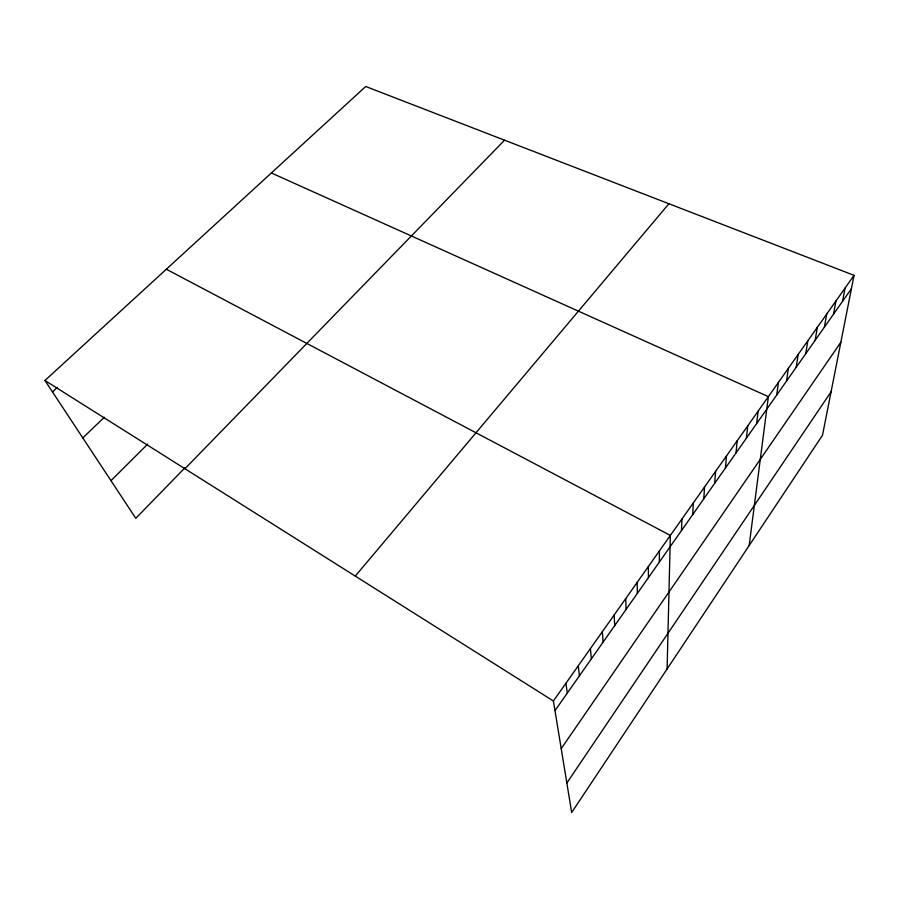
<?xml version="1.0" encoding="UTF-8"?>
<svg xmlns="http://www.w3.org/2000/svg" width="899" height="899" viewBox="0 0 899 899"><rect width="100%" height="100%" fill="white"/><g stroke="black" fill="none" stroke-linecap="round" stroke-linejoin="round"><path stroke-width="1.35" d="M659.327 562.111L659.439 550.862M667.103 668.98L670.351 535.422L166.337 269.228M681.487 530.567L681.936 519.026M692.724 514.576L693.331 502.878M703.793 498.821L704.558 486.988M714.683 483.314L715.604 471.346M725.414 468.042L726.482 455.95M735.978 453.006L737.202 440.78M746.395 438.184L747.743 425.845M756.643 423.586L758.138 411.135M749.17 545.558L768.375 396.639L271.363 172.968M776.714 395.032L778.455 382.367M786.524 381.075L788.389 368.298M796.188 367.309L798.188 354.442M805.729 353.734L807.83 340.777M815.123 340.361L817.337 327.315M824.383 327.18L826.72 314.043M833.519 314.178L835.958 300.963M842.532 301.356L845.071 288.062M854.05 275.341L822.506 435.251L571.674 812.505L553.402 700.995L854.05 275.341L365.713 86.495L44.95 380.491L135.794 518.307L185.048 467.705M566.842 783.007L831.069 391.818M561.212 748.642L840.846 342.261M554.975 710.626L851.409 288.714M355.262 576.102L668.901 203.747M184.947 468.727L504.553 140.188M110.993 480.673L147.706 444.095M82.809 437.914L104.329 417.226M52.49 391.93L57.345 387.435M44.95 380.491L553.402 700.995M565.932 683.251L567.303 693.095M578.271 665.788L579.428 675.834M590.407 648.606L591.373 658.832M602.364 631.682L603.128 642.1M614.129 615.017L614.714 625.614M625.715 598.61L626.12 609.376M637.133 582.451L637.357 593.385M648.37 566.539L648.426 577.63"/></g></svg>
